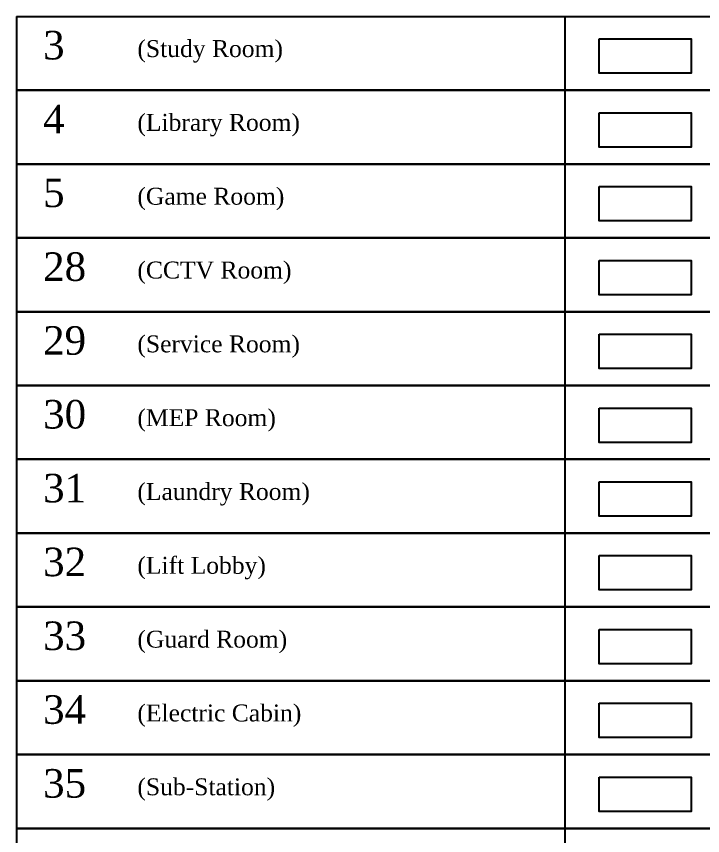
# Model space of a CAD drawing. Header units: millimetres. Extents: x -9481 to -9286, y 28723 to 28853.
# Drawn here: x -9461.73 to -9456.89, y 28747.77 to 28753.55 of the extents above; entities that cross this region are included whole.
import ezdxf

# ---------------------------------------------------------------- set-up
doc = ezdxf.new("R2010")
doc.units = ezdxf.units.MM
doc.linetypes.add('CONTINULUS', pattern=[0])
doc.layers.add('BLK_1_FLR_1_REGULAR_ROOM_1', color=7, linetype='Continuous', plot=False)
doc.styles.add('MtXpl_Georgia', font='georgiab.ttf')

msp = doc.modelspace()

# ---------------------------------------------------------------- linework, layer by layer
for p, q in [((-9461.7318, 28753.5487), (-9461.7318, 28753.0266)), ((-9457.8622, 28753.5487), (-9457.8622, 28753.0281)), ((-9461.7318, 28753.0281), (-9461.7318, 28752.5059)), ((-9457.8622, 28753.0281), (-9457.8622, 28752.5074)), ((-9461.7318, 28752.5074), (-9461.7318, 28751.9853)), ((-9457.8622, 28752.5074), (-9457.8622, 28751.9868)), ((-9461.7318, 28751.9868), (-9461.7318, 28751.4646)), ((-9457.8622, 28751.9868), (-9457.8622, 28751.4661)), ((-9461.7318, 28751.4661), (-9461.7318, 28750.944)), ((-9457.8622, 28751.4661), (-9457.8622, 28750.9455)), ((-9461.7318, 28750.9455), (-9461.7318, 28750.4234)), ((-9457.8622, 28750.9455), (-9457.8622, 28750.4249)), ((-9461.7318, 28750.4249), (-9461.7318, 28749.9027)), ((-9457.8622, 28750.4249), (-9457.8622, 28749.9042)), ((-9461.7318, 28749.9042), (-9461.7318, 28749.3821)), ((-9457.8622, 28749.9042), (-9457.8622, 28749.3836)), ((-9461.7318, 28749.3836), (-9461.7318, 28748.8614)), ((-9457.8622, 28749.3836), (-9457.8622, 28748.8629)), ((-9461.7318, 28748.8629), (-9461.7318, 28748.3408)), ((-9457.8622, 28748.8629), (-9457.8622, 28748.3423)), ((-9461.7318, 28748.3423), (-9461.7318, 28747.8201)), ((-9457.8622, 28748.3423), (-9457.8622, 28747.8216)), ((-9461.7318, 28747.8216), (-9461.7318, 28747.2995)), ((-9457.8622, 28747.8216), (-9457.8622, 28747.301))]:
    msp.add_line(p, q)
for points in [[(-9461.7318, 28753.5487), (-9442.23, 28753.5487), (-9442.23, 28753.0281), (-9461.7318, 28753.0281)], [(-9461.7318, 28753.0281), (-9442.23, 28753.0281), (-9442.23, 28752.5074), (-9461.7318, 28752.5074)], [(-9461.7318, 28752.5074), (-9442.23, 28752.5074), (-9442.23, 28751.9868), (-9461.7318, 28751.9868)], [(-9461.7318, 28751.9868), (-9442.23, 28751.9868), (-9442.23, 28751.4661), (-9461.7318, 28751.4661)], [(-9461.7318, 28751.4661), (-9442.23, 28751.4661), (-9442.23, 28750.9455), (-9461.7318, 28750.9455)], [(-9461.7318, 28750.9455), (-9442.23, 28750.9455), (-9442.23, 28750.4249), (-9461.7318, 28750.4249)], [(-9461.7318, 28750.4249), (-9442.23, 28750.4249), (-9442.23, 28749.9042), (-9461.7318, 28749.9042)], [(-9461.7318, 28749.9042), (-9442.23, 28749.9042), (-9442.23, 28749.3836), (-9461.7318, 28749.3836)], [(-9461.7318, 28749.3836), (-9442.23, 28749.3836), (-9442.23, 28748.8629), (-9461.7318, 28748.8629)], [(-9461.7318, 28748.8629), (-9442.23, 28748.8629), (-9442.23, 28748.3423), (-9461.7318, 28748.3423)], [(-9461.7318, 28748.3423), (-9442.23, 28748.3423), (-9442.23, 28747.8216), (-9461.7318, 28747.8216)], [(-9461.7318, 28747.8216), (-9442.23, 28747.8216), (-9442.23, 28747.301), (-9461.7318, 28747.301)]]:
    msp.add_lwpolyline(points)
at = {"layer": 'BLK_1_FLR_1_REGULAR_ROOM_1', "color": 3}
msp.add_lwpolyline([(-9457.6189, 28753.3898), (-9456.9697, 28753.3898), (-9456.9697, 28753.1477), (-9457.6189, 28753.1477)], close=True, dxfattribs=at)
at = {"layer": 'BLK_1_FLR_1_REGULAR_ROOM_1', "color": 4}
msp.add_lwpolyline([(-9457.6189, 28752.8692), (-9456.9697, 28752.8692), (-9456.9697, 28752.627), (-9457.6189, 28752.627)], close=True, dxfattribs=at)
at = {"layer": 'BLK_1_FLR_1_REGULAR_ROOM_1', "color": 5}
msp.add_lwpolyline([(-9457.6189, 28752.3485), (-9456.9697, 28752.3485), (-9456.9697, 28752.1064), (-9457.6189, 28752.1064)], close=True, dxfattribs=at)
at = {"layer": 'BLK_1_FLR_1_REGULAR_ROOM_1', "color": 28}
msp.add_lwpolyline([(-9457.6189, 28751.8279), (-9456.9697, 28751.8279), (-9456.9697, 28751.5857), (-9457.6189, 28751.5857)], close=True, dxfattribs=at)
at = {"layer": 'BLK_1_FLR_1_REGULAR_ROOM_1', "color": 29}
msp.add_lwpolyline([(-9457.6189, 28751.3072), (-9456.9697, 28751.3072), (-9456.9697, 28751.0651), (-9457.6189, 28751.0651)], close=True, dxfattribs=at)
at = {"layer": 'BLK_1_FLR_1_REGULAR_ROOM_1', "color": 30}
msp.add_lwpolyline([(-9457.6189, 28750.7866), (-9456.9697, 28750.7866), (-9456.9697, 28750.5444), (-9457.6189, 28750.5444)], close=True, dxfattribs=at)
at = {"layer": 'BLK_1_FLR_1_REGULAR_ROOM_1', "color": 31}
msp.add_lwpolyline([(-9457.6189, 28750.2659), (-9456.9697, 28750.2659), (-9456.9697, 28750.0238), (-9457.6189, 28750.0238)], close=True, dxfattribs=at)
at = {"layer": 'BLK_1_FLR_1_REGULAR_ROOM_1', "color": 32}
msp.add_lwpolyline([(-9457.6189, 28749.7453), (-9456.9697, 28749.7453), (-9456.9697, 28749.5032), (-9457.6189, 28749.5032)], close=True, dxfattribs=at)
at = {"layer": 'BLK_1_FLR_1_REGULAR_ROOM_1', "color": 33}
msp.add_lwpolyline([(-9457.6189, 28749.2247), (-9456.9697, 28749.2247), (-9456.9697, 28748.9825), (-9457.6189, 28748.9825)], close=True, dxfattribs=at)
at = {"layer": 'BLK_1_FLR_1_REGULAR_ROOM_1', "color": 34}
msp.add_lwpolyline([(-9457.6189, 28748.704), (-9456.9697, 28748.704), (-9456.9697, 28748.4619), (-9457.6189, 28748.4619)], close=True, dxfattribs=at)
at = {"layer": 'BLK_1_FLR_1_REGULAR_ROOM_1', "color": 35}
msp.add_lwpolyline([(-9457.6189, 28748.1834), (-9456.9697, 28748.1834), (-9456.9697, 28747.9412), (-9457.6189, 28747.9412)], close=True, dxfattribs=at)

# ---------------------------------------------------------------- texts
at = {"linetype": 'CONTINULUS', "style": 'MtXpl_Georgia'}
for s, height, p in [('3', 0.2012, (-9461.5434, 28753.2452)), ('(Study Room)', 0.119406, (-9460.8778, 28753.2619)), ('4', 0.2012, (-9461.5434, 28752.7246)), ('(Library Room)', 0.119406, (-9460.8778, 28752.7413)), ('5', 0.2012, (-9461.5434, 28752.2039)), ('(Game Room)', 0.119406, (-9460.8778, 28752.2206)), ('28', 0.20122, (-9461.5434, 28751.6833)), ('(CCTV Room)', 0.119406, (-9460.8778, 28751.7)), ('29', 0.20122, (-9461.5434, 28751.1626)), ('(Service Room)', 0.119406, (-9460.8778, 28751.1793)), ('30', 0.20122, (-9461.5434, 28750.642)), ('(MEP Room)', 0.11941, (-9460.8778, 28750.6587)), ('31', 0.20122, (-9461.5434, 28750.1213)), ('(Laundry Room)', 0.119406, (-9460.8778, 28750.138)), ('32', 0.20122, (-9461.5434, 28749.6007)), ('(Lift Lobby)', 0.119406, (-9460.8778, 28749.6174)), ('33', 0.20122, (-9461.5434, 28749.08)), ('(Guard Room)', 0.119406, (-9460.8778, 28749.0967)), ('34', 0.20122, (-9461.5434, 28748.5594)), ('(Electric Cabin)', 0.119406, (-9460.8778, 28748.5761)), ('35', 0.20122, (-9461.5434, 28748.0388)), ('(Sub-Station)', 0.119406, (-9460.8778, 28748.0554))]:
    msp.add_text(s, height=height, dxfattribs=at).set_placement(p)

doc.saveas('drawing.dxf')
